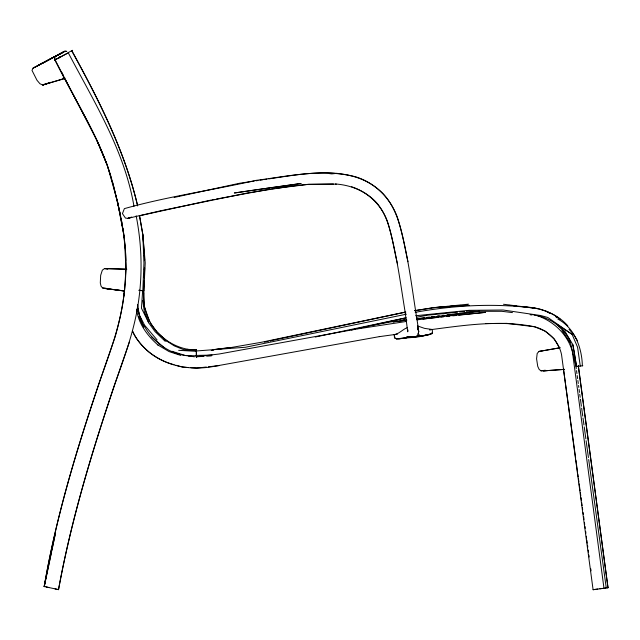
<?xml version="1.0" encoding="UTF-8"?>
<svg xmlns="http://www.w3.org/2000/svg" width="640" height="640" viewBox="0 0 640 640"><rect width="100%" height="100%" fill="white"/><g stroke="black" fill="none" stroke-linecap="round" stroke-linejoin="round"><path stroke-width="0.96" d="M125.648 269.56L125.512 251.872L125.752 260.616M196.368 349.84L196.36 357.08L196.368 349.84L187.024 349.328M149.712 321.728L144.384 306.688L143.816 290.848L144.2 280.88M144.304 277.88L144.656 267.904M142.84 234.728L145.224 262.888L143.848 290.856L142.84 290.744L143.944 263.152L142.84 234.728L139.496 215.512M124.216 295.616L125.96 268.824L124.56 241.16M142.656 290.712L141.456 308.184L148.68 322.768L155.016 331.584L165.328 341.432M124.136 295.84L124.512 291M144.304 269.864L144.456 267.88M124.408 290.688C121.568 322.296 110.024 352.144 99.544 381.816C76.928 448.832 56.04 516.64 44.256 586.52L44.2 586.504C58.832 501.256 86.392 419.056 114.888 337.616C121.568 314.632 125.744 290.88 125.936 266.904C126.288 238.856 120.112 211.36 113.144 184.368C101.424 139.672 75.064 100.936 54.88 59.904M407.96 329.992L407.728 331.792L405.168 312.384M44.256 586.52L51.432 552.32M51.84 550.368L55.328 533.76L44.2 586.504L44.936 586.664M57.84 589.48L58.52 589.632C74.056 504.872 101.04 422.872 129.536 341.728M44.168 586.496L58.52 589.632C71.208 519.896 91.928 452.088 114.48 385C124.192 357.848 134.384 330.632 138.448 301.928C142.616 273.352 141.744 244.136 136.16 215.808M432.336 332.712L431.976 333.704L430.208 334.36L421.288 335.984L430.208 334.36M55.416 56.288L41.712 63.592L63.416 52.096L33.016 68.184L32 70.376L36.984 80.256L39.952 83.744L42.8 85.016L64.52 78.424M417.488 325.928L424.544 328.376L432.24 329.48L432.536 332.856C422.032 338.072 409.288 337.104 397.76 338.92M429.6 334.64L432.536 332.856M42.128 63.144L37.928 65.512L39.728 64.664M33.016 68.184L64.8 51.28L66.624 51.328M40.256 64.304L64.688 51.32L53.544 57.288L64.848 51.32L66.736 51.44M55.224 59.72L66.808 53.584M58.888 57.744L60.584 56.848M67.576 52.936L72.592 50.296M56.336 59.136L67.488 53.264M58.792 57.808L60.448 56.936M34.168 67.616L39.816 64.664M59.088 57.696L60.856 56.776M42.8 85.016L50.688 82.352L42.8 85.016L44.464 84.16M416.08 336.424L413.96 337.184L419.624 335.128L413.96 337.184L406.936 336.8L413.96 337.184L422.816 335.728M131.368 217.144L127.984 218.328L125.472 218.088L122.448 213.624L124.368 208.632C167.584 196.48 212.28 190.24 256.048 180.368C289.072 176.168 323.16 168.168 356.136 176.968C375.392 183.072 390.728 198.576 397.432 217.536C408.04 251.72 411.688 287.48 417.48 322.664L418.752 331.552L418 334.448L418.752 331.552L417.6 328.84M545.248 370.208L541.016 370.84L539.16 369.432L537.744 366.392L536.576 358.824L537.184 353.456L539.008 351.44L559.976 347.8M45.184 84.192L64.76 78.576M131.736 217.256L127.984 218.328L160.704 210.768L247.896 192.896L291.568 186.112L308.768 184.264L336.328 184.136M396.48 338.808L394.504 337.752L394.168 334.688C399.248 333.84 402.6 329.424 407.112 327.728M139.24 215.84L211.376 200M357.152 328.672L406.064 317.856M351.352 329.944L355.224 329.096M429.912 334.44L422.184 335.832M174.144 197.448L239.424 183.288L254.12 181.08M315.296 337.016L405.872 317.808M406.44 314.192L245.464 347.248L196.36 350.976M415.224 312.392L418.152 311.792C457.856 304.816 498.224 303.128 538.224 308.64C546.208 310.736 553.84 314.096 560.28 319.328M272.008 340.464L270.048 340.848L405.84 312.088M264.344 342.08L268.256 341.304M212.344 199.792L214.296 199.432M216.248 199.072L269.832 189.176M373.6 325.056L393.064 321.512M395.008 321.152L396.952 320.8M402.792 319.736L404.736 319.384M416.416 317.248L428.088 315.12L457.584 312.2M379.272 336.648L210.872 366.936C189.056 370.28 166.024 366.008 148.656 351.84C142.248 346.056 136.128 339.584 132.672 331.552M560.048 347.76L539.008 351.44L541.792 351.272M423.84 335.576L396.464 338.88L394.832 338.12L394.368 334.64M414.624 310.688L434.136 307.568L447.896 306.432M404.96 312.16L261.472 342.264L229.584 347.792L212.672 349.76M414.84 310.624L433.608 307.696L468.504 304.16M256.08 180.792L258.04 180.496M260 180.2L262.944 179.76M264.904 179.472L266.864 179.176M268.824 178.88C306.168 173.464 353.52 163.424 383.248 193.848C400.24 212.32 402.568 238.352 407.968 261.712M394.168 334.688L397.008 334.264M265.296 188.424L234.336 192.984L301.12 183.48L266.264 188.28M406.28 321.464L357.128 328.968L219.008 354.024L196.256 356.744M417.088 319.864L445.656 316.208L485.264 312.408M379.272 336.656L397.016 334.224M607.568 587.76L608 587.704L578.392 365.928M533.984 315.232L536.92 315.592A46.872 46.872 0 0 1 570.112 341.08L575.992 366.664L582.816 365.752M578.184 365.368L608 587.704L593.76 589.616M432.24 329.48L429.464 329.832C464.264 325.28 499.648 319.76 534.52 326.768C547.952 330.08 558.6 340.952 561.52 354.488L593.088 589.704L597.768 589.072M599.912 588.784L601.792 588.536M603.976 588.24L572.408 351.736C567.792 334.688 554.08 321.52 537.624 315.776M605.056 588.096L606.256 587.936L588.688 459.528M607.504 587.768L607.992 587.704M593.088 589.704L594.016 589.576M406.744 320.08L392.952 321.896L406.72 320.2M416.592 318.776L424.472 317.736M426.448 317.48L429.4 317.088M431.368 316.832L434.328 316.44M437.28 316.048L439.248 315.792M106.176 288.296L102.608 287.976L101.072 286.224L100.296 282.96L100.672 275.312L102.336 270.176L104.528 268.576L126.832 269.208M213.2 349.672L230.56 347.456M271.768 188.872L274.672 188.512M276.6 188.28L307.528 184.464L333.432 184M416.56 318.992L479.504 311.256L452.016 314.32M396.464 338.88L401.856 338.464M399.048 338.832L406.208 338.048M442.2 315.416L444.168 315.2M447.112 314.872L450.056 314.544M206.4 367.016L196.672 368.088L190.936 367.704M208.344 366.8L219.032 365.624M422.976 319L438.8 317.32M440.856 317.096L443.744 316.8M446.816 316.464L449.672 316.176M452.776 315.832L456.592 315.44M458.736 315.192L485.552 312.344M415.608 315.744L469.024 310.336L503.072 310.008L540.776 315.544L547.8 317.472L572.112 334.384L577.584 347.264L580.28 366.088M459.544 312.008L464.464 311.52M449.864 306.272L454.776 305.872M457.72 305.624L460.672 305.384M465.584 304.976L467.552 304.816M64.84 77.976L63.032 78.112L64.72 78.152M564.6 369.36L543.224 370.896L564.296 369.392M433.608 307.696L469.52 305.336M211.24 350.424L213.224 350.296M196.216 356.808L203.816 356.344M206.664 356.168L211.408 355.88M331.464 173.744L337.36 173.408L329.896 173.776M541.016 370.84L548.032 370.536M196.328 355.424L212.152 355.088M485.416 323.552L506.816 323.36L534.44 326.736L545.128 331.064L554.216 338.824L559.192 347.368M466.432 311.32L501.736 311.296L512.488 312.608M64.688 51.32L66.232 51.344M411.208 336.992L414.576 337.072L412.632 336.976M126.008 269.216L104.528 268.576L107.728 269.16M171.984 351.288L185.112 355.456L196.392 355.816M178.648 350.32L196.376 351.32L183.304 349.528L174.296 345.888L163.72 339.112M188.072 367.512L182.336 367.128L175.928 365.248M123.6 290.816L104.76 288.472L124.072 291M508.936 305.36L510.872 305.576M513.776 305.904L516.68 306.232M518.616 306.448C536.688 306.864 555.496 311.784 567.84 325.856M139.12 290.328L142.84 290.744M530.08 314.752L532.032 314.992M138.936 290.248L143.816 290.848M503.496 304.256L538.224 308.64M107.88 288.8L124.56 290.968M196.368 350.264C166.048 349.336 141.4 323.376 143.688 292.808M185.544 355.544C167.776 353.128 152.192 340.944 143.872 325.256M188.488 355.968L190.456 356.248M185.112 355.456L194.488 356.808M102.608 287.976L109.544 289.088M335.424 183.968C350.96 185.088 365.88 191.064 376.552 202.656C391.12 219.816 392.184 243.152 397.536 264.032M46.32 586.968L48.768 587.504M55.064 588.88L58.488 589.624M174.096 364.712C156.472 360.112 140 347.744 132.456 330.896M180.648 355.376L169.144 351.608L157.992 345.056L158.504 345.488C147.672 336.144 138.312 323.792 136.608 309.224M55.408 60.312L54.648 59.984L54.736 57.024L55.024 60.528M351.632 186.792C368.184 192.248 381.736 205.232 387.512 221.712C396.512 251.504 400.256 282.504 405.312 313.12M545.392 310.888L549.64 313.24M557.808 319.024C574.632 327.896 581.936 347.68 582.352 365.808M572.112 334.384L556.792 324.224L565.12 331.648L572.824 344.616L573.728 349.056M151.552 336.816L164.136 347.624M166.832 340.984L156.984 332.112L150.416 323.192M555.592 316.544L557.04 317.856M569.016 329.344L573.008 333.608L577.512 340.752M157.08 339.952L144.576 325.176L139.32 314.92L137.376 307.456M561.944 330.232L570.088 342.624M417.4 328.248L418.272 329.72L417.664 327.112M71.656 50.784C98.944 99.664 124.472 150.384 137.464 205.152M71.872 50.672C98.56 100.136 124.864 150.808 137.656 205.92M68.304 52.84C94.176 102.024 124.552 150.552 133.968 206.296M65.312 79.224C81.6 112.048 101.768 143.504 111.552 179.152M55.048 59.816L96.792 140.024M62 72.656L63.64 76.2M139.216 316.28L143.888 327.152L138.96 316.624L142.824 325.24L140.648 318.608M148.68 322.768L144.296 311.52L142.832 300.472M417.648 327.936L418.272 329.72M137.224 308.192L139.096 313.872M137.424 307.424L138.272 310.136M141.664 320.976L142.232 322.784L139.32 314.92L137.56 304.464M112.128 181.032L113 183.864M107.4 165.576L117.512 201.68L123.2 230.72M113.224 184.816L120 213.208M117.512 201.68L124.416 238.192M139.512 215.744L142.936 235.088L144.16 252.976M572.824 344.616L576.536 366.592L573.912 349.944M121.56 220.872L121.888 222.808M122.216 224.752L122.544 226.688M122.88 228.632L123.696 233.48M575.312 361.744L575.72 364.704M575.984 366.68L576.256 368.656M576.528 370.632L576.936 373.592M577.2 375.568L577.608 378.536M577.88 380.512L578.288 383.472M578.552 385.448L578.824 387.424M579.096 389.4L579.504 392.36M579.768 394.336L580.176 397.304M580.448 399.28L581.392 406.192M581.664 408.168L582.744 416.072M583.016 418.04L583.96 424.96M584.232 426.936L585.856 438.784M586.12 440.76L588.424 457.552M563.48 369.184L575.64 458.152M575.912 460.128L577.536 471.992M577.808 473.968L578.208 476.936M578.48 478.912L578.888 481.88M579.152 483.856L580.104 490.776M580.368 492.752L580.776 495.72M581.048 497.696L581.456 500.664M581.72 502.64L582.128 505.608M582.4 507.584L582.672 509.56M583.072 512.528L583.344 514.504M583.616 516.48L584.024 519.448M584.424 522.408L584.696 524.384M584.968 526.368L585.24 528.344M585.64 531.304L585.912 533.28M586.32 536.248L586.584 538.224M586.856 540.2L587.264 543.168M587.536 545.144L587.8 547.12M588.208 550.088L588.48 552.064M588.888 555.032L589.152 557.008M590.776 568.872L591.048 570.848M123.384 231.688L125.112 248.024M144.296 254.968L144.632 259.936M60.68 56.792L58.952 57.704L60.728 56.784M107.024 164.664L97.16 140.92L107.024 164.672"/></g></svg>
